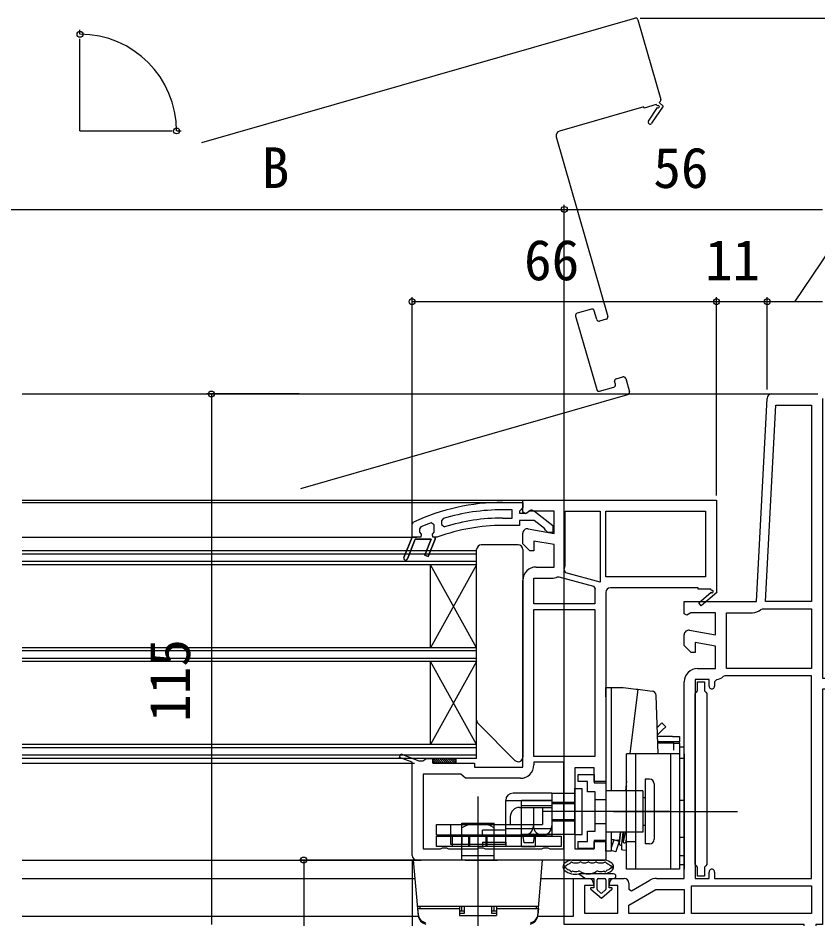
# Model space of a CAD drawing. Units: millimetres, scale not verified. Extents: x -525 to 525, y -783 to 778.
# Drawn here: x 0.6 to 174, y -548.5 to -353.2 of the extents above; entities that cross this region are included whole.
import ezdxf
from ezdxf.enums import TextEntityAlignment as Align

# ---------------------------------------------------------------- set-up
doc = ezdxf.new("R2010")
doc.units = ezdxf.units.MM
doc.header["$LTSCALE"] = 4
for name, color, linetype in [('0-3_YKK_11', 7, 'Continuous'), ('0-5_YKK_12', 2, 'Continuous'), ('0-6_YKK_13', 4, 'Continuous'), ('0-8_YKK_D', 6, 'Continuous')]:
    doc.layers.add(name, color=color, linetype=linetype)
doc.styles.add('ＭＳ ゴシック', font='')
doc.styles.get('ＭＳ ゴシック').set_extended_font_data('MS Gothic')

msp = doc.modelspace()

# ---------------------------------------------------------------- linework, layer by layer
at = {"layer": '0-3_YKK_11'}
for p, q in [((163.949, -434.7), (174, -434.7)), ((125.6, -477.7), (125.6, -480.2)), ((129.8, -539.7), (132, -539.7))]:
    msp.add_line(p, q, dxfattribs=at)
for points in [[(175, -435.7), (175, -496.3), (203, -496.3), (203, -499.7), (201.1, -499.7), (200.6, -499.2), (200.1, -498.7), (175, -498.7), (175, -549.7), (173.5, -549.7), (173.5, -562.2), (175, -562.2), (175, -564.7), (171, -564.7), (171, -549.7), (119, -549.7), (119, -547.9), (121, -547.9), (121, -539.7), (124.3, -539.7)], [(146.174, -485.915), (151.8, -486.907), (151.8, -482.1), (146.444, -482.1), (145.576, -482.642), (145, -482.323), (145, -479.7), (160.642, -479.7), (162.95, -435.648)], [(105.633, -458.2), (110.001, -458.2), (110.001, -459.3), (109.563, -459.796), (109.301, -460.094), (109.301, -460.5), (110.701, -460.5), (111.101, -460.3)], [(110, -457.7), (152, -457.7), (152, -477.566), (152.077, -477.7), (148.659, -480.605), (148.141, -479.995), (150.861, -477.684)], [(111.174, -463.915), (116.8, -464.907), (116.8, -460.1), (111.444, -460.1), (110.576, -460.642), (110, -460.323), (110, -457.7)], [(105.633, -461.6), (107.701, -461.6), (107.701, -459.8), (105.633, -459.8)], [(112.517, -460.113), (116.501, -463.225), (116.501, -464.7), (115.399, -464.7), (114.9, -464.225), (114.708, -463.855), (112.462, -462.1), (109.301, -462.1), (109.301, -463.2), (105.633, -463.2)], [(126.8, -460.1), (126.8, -475.479), (119.316, -473.474), (118.983, -472.801)], [(119.2, -471.7), (119.2, -460.1), (126.8, -460.1)], [(87.901, -463.495), (87.601, -463.953), (87.601, -464.625), (87.976, -465.11), (87.901, -465.7), (86.001, -465.7), (84.229, -470.152), (86.001, -465.7), (86.001, -462.918), (86.29, -462.464)], [(84.972, -470.448), (86.663, -466.2), (90.14, -466.2), (88.766, -469.652), (89.509, -469.948), (91.001, -466.2), (91.001, -465.7), (90.501, -465.7), (90.426, -465.11), (90.801, -464.625), (90.801, -464.6), (90.801, -463.065), (90.126, -462.596)], [(92.756, -461.709), (92.401, -462.187), (92.401, -463.024), (93.048, -463.501)], [(91.618, -465.67), (91.447, -465.7), (91.001, -465.7), (91.001, -466.2), (89.509, -469.948), (88.766, -469.652), (90.14, -466.2), (86.663, -466.2), (84.972, -470.448)], [(112.9, -472.2), (116.8, -472.2), (116.8, -467.344), (112.4, -466.568), (112.4, -468.7), (111.5, -468.7), (110, -467.2), (110, -464.9)], [(117.491, -474.344), (117.826, -474.317), (125.332, -476.328), (125.689, -476.925)], [(86, -534.7), (86, -514.511), (83.259, -513.474), (83.541, -512.726), (87.439, -514.2), (88.334, -514.2), (88.767, -513.95), (89.2, -513.7), (90.5, -513.7), (90.5, -514.7), (99.5, -514.7), (99.5, -515.6), (110, -515.6), (110, -475.1)], [(125.6, -480.2), (112.4, -480.2), (112.4, -474.6), (116.3, -474.6)], [(128, -477.7), (128, -518.7), (125.5, -518.7), (125.5, -515.7), (121.3, -515.7), (121.3, -533.3), (125.5, -533.3), (125.5, -531.7), (128, -531.7), (128, -535.7), (87, -535.7)], [(150.926, -477.306), (150.749, -477), (148, -477), (148, -476.7), (129, -476.7)], [(172.6, -494.2), (154.2, -494.2), (154.2, -482.1), (159.767, -482.1)], [(161.635, -481.418), (161.958, -481.3), (172.6, -481.3), (172.6, -494.2)], [(147.9, -494.2), (151.8, -494.2), (151.8, -489.344), (147.4, -488.568), (147.4, -490.7), (146.5, -490.7), (145, -489.2), (145, -486.9)], [(172.6, -539.7), (172.6, -495.8), (153.8, -495.8), (153.455, -495.938)], [(138.973, -539.7), (145, -539.7), (145, -497.1)], [(150.4, -498), (150.4, -496.6), (147.4, -496.6), (147.4, -539.7), (150.4, -539.7), (150.4, -538.3)], [(152.048, -496.587), (151.6, -497.084), (151.6, -498)], [(118.9, -533.3), (118.9, -514.5), (112.4, -514.5), (112.4, -515.1)], [(109.5, -518), (97.595, -518), (97.097, -517.55), (96.6, -517.1), (88.4, -517.1), (88.4, -533.3), (92.134, -533.3), (92.567, -533.05), (93.433, -533.05), (93.866, -533.3), (100.134, -533.3), (100.567, -533.05), (101.433, -533.05), (101.866, -533.3), (114.134, -533.3), (114.567, -533.05), (115.433, -533.05), (115.866, -533.3), (118.9, -533.3)], [(151.6, -538.3), (151.6, -539.7), (172.6, -539.7)], [(125.3, -540.7), (125.3, -541.2), (123.4, -541.2), (123.4, -547.2), (130.6, -547.2), (130.6, -541.2), (128.8, -541.2), (128.8, -540.7)], [(133, -540.7), (133, -542.045), (133.567, -542.373), (137.523, -540.089)]]:
    msp.add_lwpolyline(points, dxfattribs=at)
for points in [[(162.644, -479.7), (164.877, -437.1), (172.6, -437.1), (172.6, -479.7)], [(149.6, -474.3), (128, -474.3), (128, -460.1), (149.6, -460.1)], [(112.4, -513.3), (112.4, -481.4), (125.6, -481.4), (125.6, -513.3)], [(147.4, -536.654), (147.4, -499.646), (147.65, -499.35), (147.9, -499.054), (147.9, -497.096), (149.4, -497.096), (149.4, -499.054), (149.65, -499.35), (149.9, -499.646), (149.9, -536.646), (149.65, -536.942), (149.4, -537.237), (149.4, -539.196), (147.9, -539.196), (147.9, -537.246), (147.65, -536.95)], [(145, -547.3), (133, -547.3), (133, -545.471), (138.839, -542.1), (145, -542.1)], [(172.6, -547.3), (146.6, -547.3), (146.6, -541.3), (172.6, -541.3)]]:
    msp.add_lwpolyline(points, close=True, dxfattribs=at)
for centre, radius, start, end in [((163.949, -435.7), 1, 90, 176.99997), ((105.633, -504.2), 46, 90.00001, 114.86598), ((105.633, -504.2), 44.4, 89.99999, 106.86019), ((111.901, -460.9), 1, 51.91328, 143.13011), ((105.633, -504.2), 44.4, 110.44221, 113.53922), ((105.633, -504.2), 42.6, 89.99999, 107.18277), ((105.633, -504.2), 41, 89.99999, 109.98888), ((111, -464.9), 1, 79.99999, 179.99998), ((84.601, -470.3), 0.4, 158.30059, 338.30061), ((84.601, -470.3), 0.4, 158.30059, 338.30061), ((112.9, -475.1), 2.9, 90.00001, 179.99999), ((116.3, -471.7), 2.9, 337.68615, 359.99999), ((116.3, -471.7), 2.9, 269.99996, 294.25263), ((129, -477.7), 3.4, 166.82613, 179.99998), ((129, -477.7), 1, 90.00001, 179.99999), ((151.051, -477.522), 0.25, 220.35701, 120), ((159.767, -479.2), 2.9, 269.99999, 310.11919), ((146, -486.9), 1, 80.00002, 180), ((147.9, -497.1), 2.9, 90.00001, 179.99999), ((151.8, -494.2), 2.4, 275.9378, 313.60284), ((151, -498), 0.6, 179.99999, 0.00001), ((109.5, -515.1), 2.9, 270.00001, 359.99999), ((87, -534.7), 1, 180.00001, 269.99999), ((151, -538.3), 0.6, 359.99999, 180.00001), ((124.3, -540.7), 1, 0.00001, 89.99999), ((129.8, -540.7), 1, 90.00001, 179.99999), ((132, -540.7), 1, 0.00001, 89.99999), ((138.973, -542.6), 2.9, 89.99998, 119.99999)]:
    msp.add_arc(centre, radius, start, end, dxfattribs=at)
at = {"layer": '0-5_YKK_12'}
for p, q in [((40.418, -380.223), (134.325, -353.244)), ((134.944, -353.586), (139.914, -370.886)), ((14, -377.7), (14, -357.7)), ((137.253, -375.599), (139.229, -372.627)), ((14, -377.7), (34, -377.7)), ((117.261, -378.955), (128.445, -417.88)), ((121.453, -417.808), (126.037, -433.763)), ((124.871, -416.306), (121.795, -417.19)), ((126.042, -418.571), (125.49, -416.649)), ((128.102, -418.499), (126.661, -418.913)), ((130.25, -431.408), (131.692, -430.994)), ((132.311, -431.336), (133.139, -434.219)), ((126.655, -434.105), (129.731, -433.222)), ((130.073, -432.603), (129.908, -432.026)), ((1.5, -434.7), (163.949, -434.7)), ((61.918, -455.202), (132.797, -434.838)), ((1.5, -457.7), (111.5, -457.7)), ((1.5, -458.196), (110, -458.196)), ((1.5, -465.7), (86.999, -465.7)), ((99.999, -468.695), (1.5, -468.695)), ((99.999, -469.395), (1.5, -469.395)), ((99.999, -492.695), (99.999, -468.695)), ((99.999, -513.695), (99.999, -468.695)), ((99.999, -470.995), (1.5, -470.995)), ((99.999, -471.695), (1.5, -471.695)), ((89.999, -489.695), (89.999, -471.695)), ((99.999, -489.695), (89.999, -471.695)), ((99.999, -471.695), (89.999, -489.695)), ((99.999, -489.695), (1.5, -489.695)), ((99.999, -490.395), (1.5, -490.395)), ((99.999, -491.995), (1.5, -491.995)), ((99.999, -492.695), (1.5, -492.695)), ((89.999, -510.695), (89.999, -492.695)), ((99.999, -510.695), (89.999, -492.695)), ((99.999, -492.695), (89.999, -510.695)), ((99.999, -510.695), (1.5, -510.695)), ((99.999, -511.395), (1.5, -511.395)), ((99.999, -512.995), (1.5, -512.995)), ((99.999, -513.695), (1.5, -513.695)), ((1.5, -514.7), (86.5, -514.7)), ((1.5, -535.7), (88, -535.7)), ((1.5, -539.7), (86.649, -539.7)), ((113.95, -539.7), (121.5, -539.7)), ((1.5, -547.9), (87.37, -547.9)), ((113.232, -547.9), (119.5, -547.9))]:
    msp.add_line(p, q, dxfattribs=at)
for points in [[(139.187, -372.246), (138.933, -372), (136.29, -372.76), (136.208, -372.471), (117.946, -377.718)], [(139.571, -371.505), (140.403, -372.307), (137.919, -376.042)]]:
    msp.add_lwpolyline(points, dxfattribs=at)
for centre, radius, start, end in [((134.463, -353.724), 0.5, 16.0296, 106.0296), ((139.433, -371.024), 0.5, 286.0296, 16.0296), ((139.367, -372.419), 0.25, 236.38663, 136.0296), ((137.586, -375.821), 0.4, 146.38663, 326.38663), ((118.222, -378.679), 1, 106.0296, 196.0296), ((121.934, -417.67), 0.5, 106.0296, 196.0296), ((125.009, -416.787), 0.5, 16.0296, 106.0296), ((126.523, -418.433), 0.5, 196.0296, 286.0296), ((127.964, -418.018), 0.5, 286.0296, 16.0296), ((130.388, -431.888), 0.5, 106.0296, 196.0296), ((131.83, -431.474), 0.5, 16.0296, 106.0296), ((129.593, -432.741), 0.5, 286.0296, 16.0296), ((126.517, -433.625), 0.5, 196.0296, 286.0296), ((132.658, -434.358), 0.5, 286.0296, 16.0296)]:
    msp.add_arc(centre, radius, start, end, dxfattribs=at)
at = {"layer": '0-6_YKK_13'}
for p, q in [((99.999, -505.404), (99.999, -468.404)), ((108.999, -467.404), (100.999, -467.404)), ((109.999, -468.404), (109.999, -513.404)), ((127.981, -500.305), (127.981, -498.305)), ((129.181, -498.305), (131.747, -498.305)), ((131.747, -498.305), (134.592, -498.654)), ((134.941, -498.697), (133.222, -512.7)), ((134.592, -498.654), (134.941, -498.697)), ((134.941, -498.697), (138.034, -499.077)), ((127.981, -500.305), (127.981, -519.146)), ((129.181, -500.305), (129.181, -520.7)), ((139.358, -512.7), (138.911, -500.034)), ((100.292, -506.111), (108.292, -514.111)), ((139.155, -506.934), (139.425, -506.663)), ((140.274, -507.512), (139.213, -508.573)), ((139.425, -506.663), (140.132, -505.956)), ((142.481, -508.905), (139.224, -508.905)), ((142.481, -508.905), (143.981, -508.905)), ((142.481, -510.105), (139.267, -510.105)), ((142.781, -510.405), (139.277, -510.405)), ((142.781, -510.405), (143.981, -510.405)), ((142.781, -511.905), (142.781, -510.405)), ((143.981, -510.405), (143.981, -510.105)), ((143.981, -510.405), (143.981, -511.905)), ((143.999, -512.7), (132.499, -512.7)), ((134.499, -537.7), (134.499, -512.7)), ((141.999, -512.7), (141.999, -537.7)), ((143.999, -512.7), (143.999, -537.7)), ((144.999, -512.7), (144.999, -537.7)), ((90.5, -514.076), (91.124, -514.7)), ((90.5, -514.525), (90.675, -514.7)), ((90.573, -513.7), (91.573, -514.7)), ((91.022, -513.7), (92.022, -514.7)), ((91.471, -513.7), (92.471, -514.7)), ((91.92, -513.7), (92.92, -514.7)), ((92.369, -513.7), (93.369, -514.7)), ((92.818, -513.7), (93.818, -514.7)), ((93.267, -513.7), (94.267, -514.7)), ((93.716, -513.7), (94.716, -514.7)), ((94.165, -513.7), (95.165, -514.7)), ((94.614, -513.7), (95.5, -514.586)), ((95.063, -513.7), (95.5, -514.137)), ((132.499, -518.581), (132.239, -520.7)), ((132.499, -519.005), (132.447, -519.005)), ((136.499, -518.2), (136.499, -532.2)), ((136.499, -518.2), (136.499, -532.2)), ((137.499, -518.2), (136.499, -518.2)), ((138.499, -519.2), (138.499, -531.2)), ((116.299, -521.2), (107.899, -521.2)), ((116.299, -521.2), (116.299, -522.7)), ((116.299, -521.2), (121.299, -521.2)), ((116.299, -521.2), (116.299, -530.5)), ((122.899, -530.2), (122.899, -520.2)), ((135.999, -520.7), (127.999, -520.7)), ((132.318, -520.551), (132.299, -520.7)), ((100.299, -571.955), (100.299, -521.921)), ((106.299, -522.8), (116.299, -522.8)), ((109.699, -522.7), (116.299, -522.7)), ((109.699, -532.8), (109.699, -522.7)), ((116.299, -522.7), (116.299, -527.2)), ((116.299, -523.2), (121.299, -523.2)), ((125.699, -522.6), (128, -522.6)), ((136.499, -522.2), (135.999, -522.2)), ((143.999, -522.744), (144.999, -522.744)), ((100.299, -537.934), (100.299, -524.919)), ((109.299, -524.3), (116.299, -524.3)), ((109.699, -523.9), (116.299, -523.9)), ((112.299, -524.3), (112.299, -528.3)), ((124.522, -525.2), (114.212, -525.2)), ((124.522, -525.2), (114.212, -525.2)), ((114.299, -524.3), (114.299, -528)), ((116.299, -523.45), (121.299, -523.45)), ((116.299, -524.3), (116.299, -528.3)), ((141.809, -525.2), (119.809, -525.2)), ((139.811, -525.2), (122.942, -525.2)), ((129.641, -525.2), (156.566, -525.2)), ((107.299, -526.3), (107.299, -528)), ((116.299, -526.95), (121.299, -526.95)), ((91.299, -528), (106.299, -528)), ((91.299, -530.3), (91.299, -528)), ((94.299, -528), (94.299, -530.3)), ((96.799, -535.7), (96.799, -527.7)), ((96.799, -527.7), (103.799, -527.7)), ((103.799, -535.7), (103.799, -527.7)), ((106.299, -530.3), (106.299, -528)), ((106.299, -528), (107.299, -528)), ((106.299, -528.9), (116.299, -528.9)), ((107.299, -528), (114.299, -528)), ((116.299, -527.2), (121.299, -527.2)), ((125.699, -527.8), (128, -527.8)), ((136.499, -528.2), (135.999, -528.2)), ((101.299, -530.3), (91.299, -530.3)), ((94.299, -530.3), (94.299, -530.5)), ((94.299, -530.5), (94.299, -532.3)), ((94.799, -532.8), (94.799, -530.5)), ((96.799, -530.3), (96.799, -532.3)), ((96.799, -530.3), (96.799, -532.3)), ((96.799, -532.8), (96.799, -530.5)), ((98.299, -532.8), (98.299, -530.5)), ((98.549, -532.8), (98.549, -530.5)), ((106.299, -529.2), (101.299, -529.2)), ((101.299, -530.5), (101.299, -529.2)), ((114.299, -530.3), (101.299, -530.3)), ((102.049, -532.8), (102.049, -530.5)), ((102.299, -532.8), (102.299, -530.5)), ((106.299, -530.5), (106.299, -529.2)), ((106.299, -530.5), (106.299, -530.3)), ((106.299, -532.3), (106.299, -530.5)), ((116.299, -530.5), (106.299, -530.5)), ((112.699, -530.2), (109.699, -530.2)), ((110.299, -532), (110.049, -530.5)), ((112.299, -532), (112.549, -530.5)), ((112.699, -530.2), (112.699, -532.8)), ((116.299, -530.2), (112.699, -530.2)), ((121.299, -530.2), (116.299, -530.2)), ((118.299, -530.5), (118.299, -532.8)), ((121.299, -530.2), (122.899, -530.2)), ((129.181, -529.7), (129.181, -531.805)), ((131.194, -529.7), (130.895, -532.14)), ((131.49, -532.213), (131.799, -529.7)), ((143.999, -530.744), (144.999, -530.744)), ((118.299, -532.8), (91.299, -532.8)), ((94.299, -532.3), (106.299, -532.3)), ((101.299, -531.8), (101.299, -532.8)), ((101.299, -531.8), (106.299, -531.8)), ((106.299, -531.8), (106.299, -532.8)), ((109.699, -532.8), (112.699, -532.8)), ((112.299, -532), (110.299, -532)), ((127.981, -531.254), (127.981, -531.805)), ((127.981, -533.805), (127.981, -531.805)), ((129.728, -531.305), (129.181, -531.305)), ((129.728, -531.305), (129.181, -533.095)), ((129.181, -531.805), (129.181, -533.805)), ((129.728, -531.305), (130.57, -531.408)), ((130.876, -531.656), (129.728, -531.305)), ((130.876, -531.656), (130.26, -533.671)), ((131.417, -532.376), (131.382, -533.509)), ((132.499, -531.7), (134.499, -531.7)), ((137.499, -532.2), (136.499, -532.2)), ((129.181, -533.805), (127.981, -533.805)), ((130.174, -533.951), (129.181, -533.647)), ((130.26, -533.671), (130.174, -533.951)), ((87.357, -547.79), (86.299, -535.7)), ((97.499, -535.7), (104.499, -535.7)), ((113.242, -547.79), (114.299, -535.7)), ((120.709, -535.7), (127.691, -535.7)), ((120.988, -536.3), (121.991, -536.3)), ((123.049, -536.3), (123.671, -536.3)), ((124.729, -536.3), (125.351, -536.3)), ((126.409, -536.3), (127.412, -536.3)), ((129.701, -538.7), (122.151, -538.7)), ((122.151, -538.7), (123.6, -539.7)), ((123.6, -539.7), (125.4, -539.7)), ((125.4, -539.7), (125.4, -541.7)), ((126.1, -542), (126.1, -540)), ((126.4, -539.7), (127.7, -539.7)), ((128, -540), (128, -542)), ((128.7, -539.7), (129.7, -539.7)), ((128.7, -541.7), (128.7, -539.7)), ((124.771, -542.056), (127.05, -544)), ((125.4, -541.7), (124.902, -541.7)), ((126.855, -542.782), (126.205, -542.228)), ((127.05, -544), (129.329, -542.056)), ((127.895, -542.228), (127.245, -542.782)), ((129.198, -541.7), (128.7, -541.7)), ((87.174, -545.7), (113.425, -545.7)), ((87.199, -546.2), (87.313, -547.501)), ((87.199, -546.2), (96.299, -546.2)), ((87.699, -545.7), (96.299, -545.7)), ((87.699, -545.7), (87.699, -546.2)), ((96.299, -545.7), (96.299, -547.7)), ((96.299, -546.7), (97.299, -546.7)), ((96.799, -546.7), (96.782, -545.7)), ((97.299, -545.7), (97.299, -547.26)), ((103.299, -547.26), (103.299, -545.7)), ((103.299, -546.7), (104.299, -546.7)), ((103.799, -546.7), (103.817, -545.7)), ((104.299, -545.7), (104.299, -547.7)), ((104.299, -545.7), (112.899, -545.7)), ((104.299, -546.2), (113.399, -546.2)), ((112.899, -545.7), (112.899, -546.2)), ((113.399, -546.2), (113.286, -547.501)), ((97.299, -547.26), (96.299, -547.26)), ((96.299, -547.7), (104.299, -547.7)), ((104.299, -547.26), (103.299, -547.26))]:
    msp.add_line(p, q, dxfattribs=at)
for points in [[(127.981, -498.305), (129.181, -498.305), (129.181, -500.305)], [(140.132, -505.956), (140.981, -506.805), (140.274, -507.512)], [(143.981, -508.905), (143.981, -510.105), (142.481, -510.105)], [(143.999, -537.7), (132.499, -537.7), (132.499, -512.7)], [(121.299, -530.2), (121.299, -520.2), (122.899, -520.2)], [(135.999, -520.7), (135.999, -529.7), (127.999, -529.7)], [(132.499, -519.597), (132.44, -519.879), (132.38, -520.197), (132.319, -520.543)], [(116.299, -530.5), (106.299, -530.5), (106.299, -522.8)], [(91.299, -532.8), (91.299, -530.5), (118.299, -530.5)], [(103.799, -534.8), (96.799, -534.8), (96.799, -532.8), (96.799, -530.5)], [(131.134, -529.7), (130.919, -531.451), (130.57, -531.408)], [(131.823, -529.7), (131.786, -530.192), (131.757, -530.626), (131.736, -530.994), (131.723, -531.291), (131.72, -531.514), (131.727, -531.657), (131.744, -531.723)], [(132.167, -529.7), (132.129, -529.922), (132.093, -530.133), (132.058, -530.331), (132.025, -530.517), (131.993, -530.689), (131.963, -530.847), (131.935, -530.992), (131.909, -531.121), (131.884, -531.236), (131.862, -531.335), (131.841, -531.419), (131.822, -531.489), (131.805, -531.543), (131.791, -531.577), (131.769, -531.595)], [(131.729, -531.612), (131.741, -531.733), (131.776, -531.841), (131.841, -531.926), (131.927, -531.984), (132.046, -532.009), (132.148, -531.99), (132.249, -531.931), (132.333, -531.83), (132.379, -531.697)], [(132.325, -531.812), (132.354, -531.781), (132.393, -531.672), (132.442, -531.481), (132.499, -531.215)], [(132.499, -533.646), (131.714, -533.55), (131.382, -533.509)]]:
    msp.add_lwpolyline(points, dxfattribs=at)
for points in [[(143.999, -511.244), (143.999, -534.744), (144.999, -534.744), (144.999, -511.244)], [(95.5, -513.7), (95.5, -514.7), (90.5, -514.7), (90.5, -513.7)], [(143.999, -536.7), (144.999, -536.7), (144.999, -513.7), (143.999, -513.7)], [(143.999, -536.7), (144.999, -536.7), (144.999, -513.7), (143.999, -513.7)], [(127.999, -518.95), (127.999, -531.45), (125.499, -531.45), (125.499, -533.2), (121.999, -533.2), (121.999, -531.7), (123.999, -531.7), (123.999, -529.45), (125.699, -529.45), (125.699, -520.95), (123.999, -520.95), (123.999, -518.7), (121.999, -518.7), (121.999, -517.2), (125.499, -517.2), (125.499, -518.95)]]:
    msp.add_lwpolyline(points, close=True, dxfattribs=at)
for centre, radius, start, end in [((100.999, -468.404), 1, 90, 180), ((108.999, -468.404), 1, 0, 90), ((137.912, -500.069), 1, 2.02233, 82.9992), ((100.999, -505.404), 1, 180, 225), ((108.999, -513.404), 1, 225, 0), ((137.499, -519.2), 1, 0, 90), ((107.899, -522.8), 1.6, 90, 180), ((109.299, -526.3), 2, 90, 180), ((100.299, -534.325), 6.625, 58.10921, 121.89079), ((110.299, -528.3), 2, 270, 0), ((114.299, -528.3), 2, 180, 270), ((114.299, -528.3), 2, 270, 0), ((129.728, -531.305), 1.2, 343, 353), ((131.193, -532.176), 0.3, 173, 353), ((137.499, -531.2), 1, 270, 0), ((119.699, -537.2), 1, 127.38277, 232.61723), ((121.399, -539.425), 3.8, 102.43989, 127.38277), ((119.202, -536.7), 0.3, 269.61392, 308.87367), ((121.399, -539.425), 3.2, 112.8033, 128.87367), ((120.042, -536.198), 0.3, 292.8033, 342.58405), ((120.519, -536.348), 0.2, 54.106, 162.58405), ((120.709, -536.3), 0.6, 90, 102.43989), ((120.988, -535.7), 0.6, 234.106, 270), ((121.991, -535.7), 0.6, 270, 311.40962), ((122.52, -536.3), 0.2, 48.59038, 131.40962), ((123.049, -535.7), 0.6, 228.59038, 270), ((123.671, -535.7), 0.6, 270, 311.40962), ((124.2, -536.3), 0.2, 48.59038, 131.40962), ((124.729, -535.7), 0.6, 228.59038, 270), ((125.351, -535.7), 0.6, 270, 311.40962), ((125.88, -536.3), 0.2, 48.59038, 131.40962), ((126.409, -535.7), 0.6, 228.59038, 270), ((127.412, -535.7), 0.6, 270, 305.89399), ((127.691, -536.3), 0.6, 77.56012, 90), ((127.881, -536.348), 0.2, 17.41595, 125.89399), ((127.001, -539.425), 3.8, 52.61723, 77.56012), ((128.358, -536.198), 0.3, 197.41595, 247.1967), ((127.001, -539.425), 3.2, 51.12634, 67.1967), ((129.198, -536.7), 0.3, 231.12634, 270.38612), ((128.701, -537.2), 1, 307.38277, 52.61723), ((119.199, -537.2), 0.2, 89.61392, 270.38608), ((121.399, -534.975), 3.8, 232.61723, 281.41207), ((119.202, -537.7), 0.3, 51.12633, 90.38608), ((121.399, -534.975), 3.2, 231.12633, 247.1967), ((120.042, -538.202), 0.3, 17.41595, 67.1967), ((120.519, -538.052), 0.2, 197.41595, 310.68193), ((120.845, -538.431), 0.3, 80.90118, 130.68193), ((121.399, -534.975), 3.2, 260.90118, 281.41207), ((122.151, -538.7), 0.6, 57.36313, 101.41207), ((124.2, -535.5), 3.2, 237.36313, 302.63687), ((126.249, -538.7), 0.6, 78.58793, 122.63687), ((127.001, -534.975), 3.2, 258.58793, 279.09882), ((127.555, -538.431), 0.3, 49.31808, 99.09882), ((127.881, -538.052), 0.2, 229.31808, 342.58405), ((127.001, -534.975), 3.8, 281.41207, 307.38277), ((128.358, -538.202), 0.3, 112.8033, 162.58405), ((127.001, -534.975), 3.2, 292.8033, 308.87367), ((129.198, -537.7), 0.3, 89.61393, 128.87367), ((129.201, -537.2), 0.2, 269.61393, 90.38612), ((129.701, -539.2), 0.5, 270.11462, 89.88538), ((126.4, -540), 0.3, 90, 180), ((127.7, -540), 0.3, 0, 90), ((129.7, -539.2), 0.5, 270.00002, 270.11467), ((124.902, -541.902), 0.202, 90.00003, 229.53622), ((126.4, -542), 0.3, 180, 229.53619), ((127.05, -542.554), 0.3, 229.53619, 310.46381), ((127.7, -542), 0.3, 310.46381, 0), ((129.198, -541.902), 0.202, 310.46381, 90), ((89.306, -547.327), 2, 185, 258.63714), ((89.35, -547.615), 2, 185, 258.68311), ((111.249, -547.615), 2, 281.31689, 355), ((111.293, -547.327), 2, 281.36286, 355)]:
    msp.add_arc(centre, radius, start, end, dxfattribs=at)
at = {"layer": '0-8_YKK_D'}
for p, q in [((135.463, -353.224), (244, -353.224)), ((14, -356.7), (14, -355.753)), ((35, -377.7), (35.947, -377.7)), ((119, -547.8), (119, -393.7)), ((119, -547.8), (119, -393.7)), ((-1, -394.7), (119, -394.7)), ((119, -394.7), (175, -394.7)), ((86, -463.359), (86, -413.7)), ((152, -456.7), (152, -413.7)), ((152, -455.7), (152, -413.7)), ((163, -433.7), (163, -413.7)), ((163, -432.7), (163, -413.7)), ((152, -414.7), (86, -414.7)), ((163, -414.7), (152, -414.7)), ((175, -414.7), (163, -414.7)), ((61.499, -434.7), (41.499, -434.7)), ((42.499, -434.7), (42.499, -549.7)), ((88.03, -535.7), (61.499, -535.7)), ((62.499, -535.7), (62.499, -588.7)), ((86, -535.7), (86, -709.7))]:
    msp.add_line(p, q, dxfattribs=at)
msp.add_lwpolyline([(169, -414.7), (182.51, -394.7), (201.237, -394.7)], dxfattribs=at)
for centre in [(14, -356.753), (34.947, -377.7), (119, -394.7), (119, -394.7), (86, -414.7), (152, -414.7), (152, -414.7), (163, -414.7), (163, -414.7), (42.499, -434.7), (62.499, -535.7)]:
    msp.add_circle(centre, 0.637, dxfattribs=at)
msp.add_arc((14, -377.7), 20.947, 0, 90, dxfattribs=at)

# ---------------------------------------------------------------- texts
at = {"layer": '0-8_YKK_D', "style": 'ＭＳ ゴシック'}
for s, p in [('B', (53.409, -392.7)), ('56', (138.307, -392.7)), ('66', (110.273, -412.7)), ('11', (149.489, -412.7))]:
    msp.add_text(s, height=8.798, dxfattribs=at).set_placement(p, align=Align.BOTTOM_LEFT)
msp.add_text('115', height=8.798, rotation=90, dxfattribs=at).set_placement((40.499, -505.768), align=Align.BOTTOM_LEFT)

doc.saveas('drawing.dxf')
